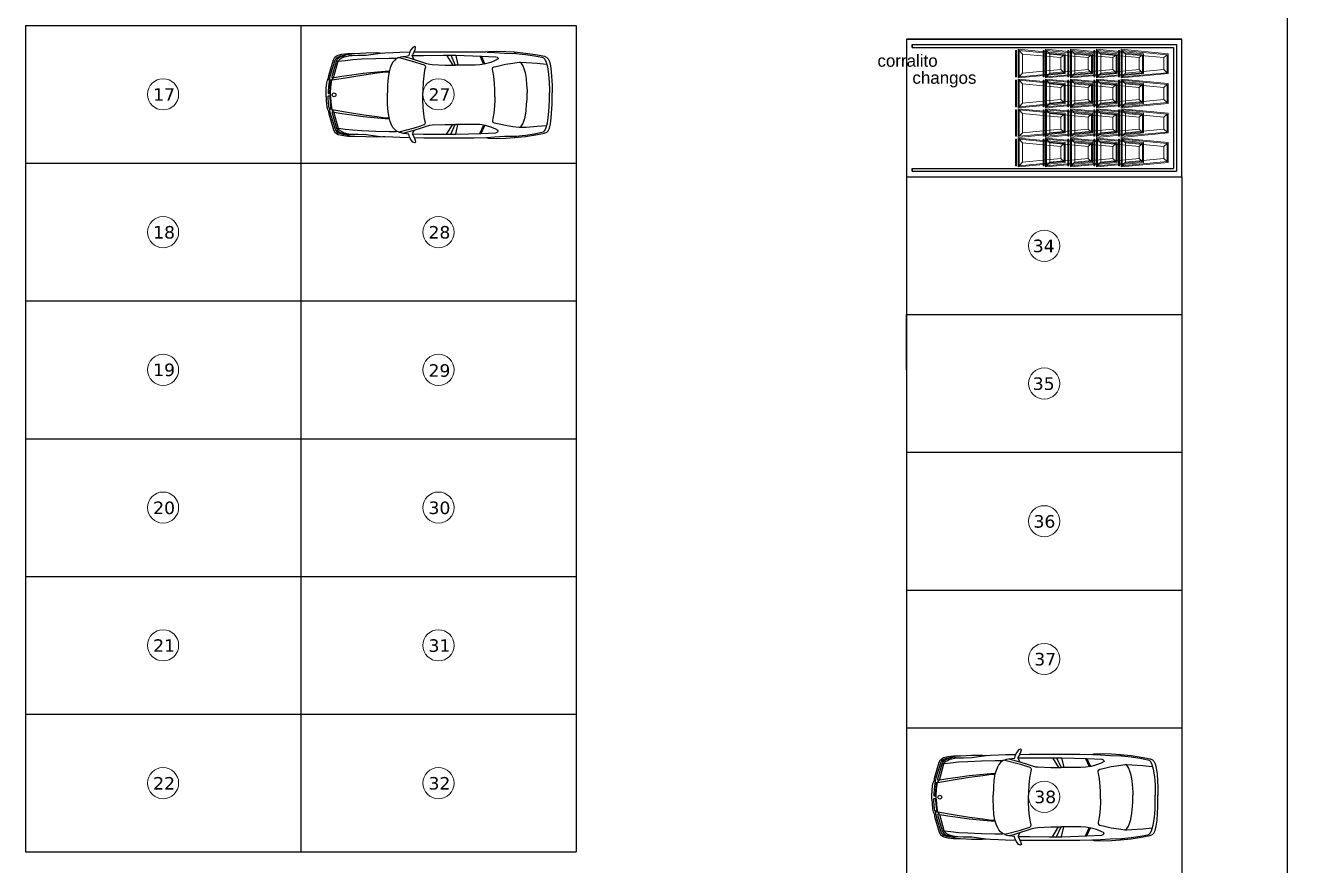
# Model space of a CAD drawing. Header units: inches. Extents: x -309 to 190, y -1585 to -1350.
# Drawn here: x -257.53 to -234.47, y -1572.96 to -1557.71 of the extents above; entities that cross this region are included whole.
import ezdxf
from ezdxf.lldxf.tags import DXFTag

# ---------------------------------------------------------------- set-up
doc = ezdxf.new("R2010")
doc.units = ezdxf.units.IN
doc.header["$MEASUREMENT"] = 0
doc.layers.get('0').update_dxf_attribs({"color": 9, "linetype": 'CONTINUOUS'})
doc.layers.add('008', color=9, linetype='CONTINUOUS')
doc.layers.add('01', color=9, linetype='CONTINUOUS')
doc.styles.add('Helvetica (bold)', font='arial.ttf')
doc.styles.get("Standard").update_dxf_attribs({"font": 'arial.ttf'})
tags = doc.linetypes.add('HIDDEN2', pattern=[0.1875, 0.125, -0.0625]).pattern_tags.tags
tags[6:7] = [DXFTag(74, 4), DXFTag(75, 0), DXFTag(340, '0'), DXFTag(46, 1.0), DXFTag(50, 0.0), DXFTag(44, 0.0), DXFTag(45, 0.0)]
tags[4:5] = [DXFTag(74, 4), DXFTag(75, 0), DXFTag(340, '0'), DXFTag(46, 1.0), DXFTag(50, 0.0), DXFTag(44, 0.0), DXFTag(45, 0.0)]

# ---------------------------------------------------------------- blocks, each defined once
blk = doc.blocks.new('Auto20_Pl')
at = {"color": 0, "linetype": 'ByBlock'}
for p, q in [((-4.259, 0.749), (-4.305, 0.729)), ((-4.125, 0.776), (-4.259, 0.749)), ((-4.066, 0.762), (-4.211, 0.731)), ((-3.89, 0.812), (-4.125, 0.776)), ((-3.888, 0.786), (-4.066, 0.762)), ((-3.677, 0.834), (-3.89, 0.812)), ((-3.701, 0.805), (-3.888, 0.786)), ((-3.677, 0.832), (-3.71, 0.807)), ((-3.482, 0.81), (-3.701, 0.805)), ((-3.504, 0.845), (-3.677, 0.834)), ((-3.334, 0.853), (-3.504, 0.845)), ((-3.288, 0.823), (-3.482, 0.81)), ((-3.315, 0.743), (-3.341, 0.73)), ((-3.167, 0.844), (-3.334, 0.853)), ((-3.023, 0.755), (-3.315, 0.743)), ((-3.14, 0.831), (-3.288, 0.823)), ((-3.121, 0.834), (-3.167, 0.844)), ((-2.888, 0.838), (-3.121, 0.834)), ((-3.026, 0.756), (-3.098, 0.599)), ((-2.997, 0.756), (-3.069, 0.599)), ((-2.535, 0.77), (-3.023, 0.755)), ((-2.535, 0.839), (-2.888, 0.838)), ((-2.531, 0.767), (-2.573, 0.579)), ((-2.198, 0.839), (-2.535, 0.839)), ((-2.292, 0.77), (-2.535, 0.77)), ((-2.435, 0.771), (-2.522, 0.579)), ((-2.352, 0.771), (-2.474, 0.581)), ((-1.904, 0.768), (-2.292, 0.77)), ((-1.906, 0.839), (-2.198, 0.839)), ((-1.724, 0.835), (-1.906, 0.839)), ((-1.69, 0.764), (-1.904, 0.768)), ((-1.748, 0.925), (-1.731, 0.938)), ((-1.739, 0.886), (-1.748, 0.925)), ((-1.699, 0.79), (-1.739, 0.886)), ((-1.731, 0.938), (-1.694, 0.923)), ((-1.721, 0.688), (-1.684, 0.762)), ((-1.686, 0.775), (-1.699, 0.79)), ((-1.694, 0.923), (-1.652, 0.867)), ((-1.684, 0.762), (-1.686, 0.775)), ((-1.652, 0.867), (-1.63, 0.82)), ((-1.439, 0.83), (-1.635, 0.835)), ((-1.63, 0.82), (-1.617, 0.766)), ((-1.508, 0.746), (-1.621, 0.718)), ((-1.563, 0.754), (-1.618, 0.763)), ((-1.498, 0.746), (-1.563, 0.754)), ((-1.462, 0.739), (-1.498, 0.746)), ((-1.305, 0.823), (-1.439, 0.83)), ((-1.147, 0.817), (-1.305, 0.823)), ((-1.104, 0.811), (-1.147, 0.817)), ((-0.991, 0.821), (-1.104, 0.811)), ((-1.01, 0.806), (-1.063, 0.813)), ((-0.876, 0.785), (-1.01, 0.806)), ((-0.776, 0.817), (-0.991, 0.821)), ((-0.784, 0.772), (-0.876, 0.785)), ((-0.619, 0.771), (-0.784, 0.772)), ((-0.563, 0.807), (-0.776, 0.817)), ((-0.509, 0.769), (-0.619, 0.771)), ((-0.427, 0.805), (-0.563, 0.807)), ((-0.448, 0.759), (-0.509, 0.769)), ((-0.474, 0.774), (-0.503, 0.769)), ((-0.444, 0.781), (-0.474, 0.774)), ((-0.358, 0.74), (-0.448, 0.759)), ((-0.447, 0.805), (-0.442, 0.79)), ((-0.442, 0.79), (-0.444, 0.781)), ((-0.442, 0.793), (-0.347, 0.772)), ((-0.442, 0.783), (-0.385, 0.77)), ((-0.313, 0.79), (-0.427, 0.805)), ((-0.416, 0.777), (-0.413, 0.786)), ((-0.278, 0.736), (-0.385, 0.77)), ((-0.383, 0.771), (-0.38, 0.779)), ((-0.357, 0.762), (-0.354, 0.77)), ((-0.289, 0.758), (-0.347, 0.772)), ((-0.342, 0.733), (-0.339, 0.754)), ((-0.238, 0.772), (-0.313, 0.79)), ((-0.238, 0.742), (-0.289, 0.758)), ((-0.209, 0.758), (-0.238, 0.772)), ((-0.172, 0.73), (-0.209, 0.758)), ((-4.377, 0.564), (-4.392, 0.447)), ((-4.359, 0.649), (-4.377, 0.564)), ((-4.331, 0.701), (-4.359, 0.649)), ((-4.316, 0.546), (-4.34, 0.399)), ((-4.305, 0.729), (-4.331, 0.701)), ((-4.29, 0.638), (-4.316, 0.546)), ((-4.118, 0.615), (-4.298, 0.597)), ((-4.264, 0.694), (-4.29, 0.638)), ((-4.238, 0.72), (-4.264, 0.694)), ((-4.211, 0.731), (-4.238, 0.72)), ((-3.901, 0.631), (-4.118, 0.615)), ((-3.801, 0.634), (-3.901, 0.631)), ((-3.858, 0.514), (-3.882, 0.434)), ((-3.838, 0.566), (-3.858, 0.514)), ((-3.811, 0.607), (-3.838, 0.566)), ((-3.79, 0.631), (-3.811, 0.607)), ((-3.764, 0.634), (-3.801, 0.634)), ((-3.645, 0.62), (-3.764, 0.634)), ((-3.501, 0.596), (-3.645, 0.62)), ((-3.342, 0.56), (-3.501, 0.596)), ((-3.358, 0.712), (-3.359, 0.698)), ((-3.359, 0.698), (-3.302, 0.666)), ((-3.341, 0.73), (-3.358, 0.712)), ((-3.277, 0.546), (-3.342, 0.56)), ((-3.302, 0.666), (-3.213, 0.632)), ((-3.256, 0.533), (-3.277, 0.546)), ((-3.245, 0.512), (-3.256, 0.533)), ((-3.245, 0.49), (-3.245, 0.512)), ((-3.213, 0.632), (-3.111, 0.601)), ((-3.111, 0.601), (-3.001, 0.583)), ((-3.001, 0.583), (-2.91, 0.577)), ((-2.91, 0.577), (-2.524, 0.577)), ((-2.324, 0.579), (-2.524, 0.577)), ((-2.069, 0.589), (-2.324, 0.579)), ((-2.025, 0.595), (-2.069, 0.589)), ((-1.959, 0.613), (-2.025, 0.595)), ((-1.861, 0.642), (-1.959, 0.613)), ((-1.934, 0.564), (-1.938, 0.539)), ((-1.938, 0.539), (-1.923, 0.478)), ((-1.915, 0.582), (-1.934, 0.564)), ((-1.85, 0.607), (-1.915, 0.582)), ((-1.721, 0.688), (-1.861, 0.642)), ((-1.729, 0.642), (-1.85, 0.607)), ((-1.426, 0.723), (-1.729, 0.642)), ((-1.621, 0.718), (-1.721, 0.688)), ((-1.429, 0.727), (-1.462, 0.739)), ((-1.418, 0.723), (-1.429, 0.727)), ((-1.418, 0.723), (-1.395, 0.717)), ((-1.395, 0.717), (-1.371, 0.704)), ((-1.233, 0.717), (-1.378, 0.715)), ((-1.371, 0.704), (-1.341, 0.676)), ((-1.341, 0.676), (-1.307, 0.636)), ((-1.307, 0.636), (-1.28, 0.587)), ((-1.28, 0.587), (-1.254, 0.523)), ((-1.254, 0.523), (-1.231, 0.446)), ((-0.972, 0.708), (-1.233, 0.717)), ((-0.702, 0.698), (-0.972, 0.708)), ((-0.524, 0.687), (-0.702, 0.698)), ((-0.375, 0.672), (-0.524, 0.687)), ((-0.248, 0.654), (-0.375, 0.672)), ((-0.312, 0.719), (-0.358, 0.74)), ((-0.271, 0.696), (-0.312, 0.719)), ((-0.241, 0.715), (-0.278, 0.736)), ((-0.247, 0.672), (-0.271, 0.696)), ((-0.206, 0.651), (-0.248, 0.654)), ((-0.239, 0.652), (-0.247, 0.672)), ((-0.22, 0.685), (-0.241, 0.715)), ((-0.157, 0.355), (-0.239, 0.652)), ((-0.214, 0.723), (-0.238, 0.742)), ((-0.206, 0.652), (-0.22, 0.685)), ((-0.192, 0.699), (-0.214, 0.723)), ((-0.153, 0.472), (-0.206, 0.651)), ((-0.179, 0.673), (-0.192, 0.699)), ((-0.094, 0.405), (-0.179, 0.673)), ((-0.146, 0.682), (-0.172, 0.73)), ((-0.058, 0.374), (-0.146, 0.682)), ((-4.392, 0.447), (-4.411, 0.186)), ((-4.34, 0.399), (-4.353, 0.238)), ((-3.901, 0.315), (-3.913, 0.185)), ((-3.882, 0.434), (-3.901, 0.315)), ((-3.286, 0.218), (-3.273, 0.36)), ((-3.273, 0.36), (-3.253, 0.464)), ((-3.253, 0.464), (-3.245, 0.49)), ((-1.923, 0.478), (-1.908, 0.369)), ((-1.908, 0.369), (-1.896, 0.249)), ((-1.896, 0.249), (-1.889, 0.084)), ((-1.156, 0.461), (-1.231, 0.465)), ((-1.164, 0.448), (-1.231, 0.451)), ((-1.231, 0.446), (-1.213, 0.336)), ((-1.213, 0.336), (-1.202, 0.193)), ((-0.999, 0.425), (-1.164, 0.448)), ((-1.01, 0.451), (-1.156, 0.461)), ((-0.729, 0.421), (-1.01, 0.451)), ((-0.737, 0.391), (-0.999, 0.425)), ((-0.381, 0.333), (-0.737, 0.391)), ((-0.507, 0.391), (-0.729, 0.421)), ((-0.313, 0.363), (-0.507, 0.391)), ((-0.123, 0.289), (-0.381, 0.333)), ((-0.159, 0.34), (-0.313, 0.363)), ((-0.146, 0.333), (-0.157, 0.355)), ((-0.123, 0.361), (-0.153, 0.472)), ((-0.123, 0.298), (-0.146, 0.333)), ((-0.145, 0.332), (-0.122, 0.333)), ((-0.122, 0.333), (-0.123, 0.361)), ((-0.115, 0.288), (-0.123, 0.298)), ((-0.109, 0.246), (-0.115, 0.288)), ((-0.111, 0.283), (-0.072, 0.283)), ((-0.073, 0.314), (-0.094, 0.405)), ((-0.092, 0.233), (-0.088, 0.261)), ((-0.088, 0.261), (-0.081, 0.27)), ((-0.081, 0.27), (-0.069, 0.269)), ((-0.07, 0.271), (-0.073, 0.314)), ((-0.069, 0.269), (-0.064, 0.262)), ((-0.064, 0.262), (-0.058, 0.218)), ((-0.052, 0.336), (-0.058, 0.374)), ((-0.042, 0.307), (-0.052, 0.336)), ((-0.029, 0.284), (-0.042, 0.307)), ((-0.019, 0.234), (-0.029, 0.284)), ((-4.411, 0.186), (-4.411, 0.039)), ((-4.411, 0.039), (-4.411, -0.037)), ((-4.353, 0.238), (-4.355, 0.099)), ((-4.355, 0.099), (-4.355, 0.039)), ((-4.355, 0.039), (-4.355, -0.037)), ((-3.92, 0.094), (-3.923, 0.039)), ((-3.923, 0.039), (-3.923, -0.037)), ((-3.913, 0.185), (-3.92, 0.094)), ((-3.29, 0.107), (-3.286, 0.218)), ((-3.29, 0.039), (-3.29, 0.107)), ((-3.29, 0.039), (-3.29, -0.037)), ((-1.889, 0.084), (-1.889, 0.039)), ((-1.889, 0.039), (-1.889, -0.037)), ((-1.202, 0.193), (-1.198, 0.039)), ((-1.198, 0.039), (-1.198, -0.037)), ((-0.095, 0.149), (-0.109, 0.246)), ((-0.089, 0.039), (-0.095, 0.149)), ((-0.08, 0.141), (-0.092, 0.233)), ((-0.089, 0.039), (-0.089, -0.037)), ((-0.074, 0.044), (-0.08, 0.141)), ((-0.068, 0.029), (-0.074, 0.044)), ((-0.064, 0.024), (-0.068, 0.029)), ((-0.048, 0.024), (-0.064, 0.024)), ((-0.058, 0.218), (-0.049, 0.151)), ((-0.049, 0.151), (-0.045, 0.07)), ((-0.045, 0.029), (-0.048, 0.024)), ((-0.045, 0.07), (-0.045, 0.029)), ((-0.008, 0.122), (-0.019, 0.234)), ((-0.002, 0.039), (-0.008, 0.122)), ((-0.002, 0.039), (-0.002, -0.037)), ((-4.411, -0.185), (-4.411, -0.037)), ((-4.392, -0.446), (-4.411, -0.185)), ((-4.355, -0.098), (-4.355, -0.037)), ((-4.353, -0.237), (-4.355, -0.098)), ((-4.34, -0.398), (-4.353, -0.237)), ((-3.92, -0.092), (-3.923, -0.037)), ((-3.913, -0.183), (-3.92, -0.092)), ((-3.901, -0.314), (-3.913, -0.183)), ((-3.29, -0.037), (-3.29, -0.105)), ((-3.29, -0.105), (-3.286, -0.216)), ((-3.286, -0.216), (-3.273, -0.359)), ((-1.896, -0.248), (-1.889, -0.083)), ((-1.889, -0.083), (-1.889, -0.037)), ((-1.213, -0.334), (-1.202, -0.191)), ((-1.202, -0.191), (-1.198, -0.037)), ((-0.109, -0.245), (-0.115, -0.287)), ((-0.095, -0.147), (-0.109, -0.245)), ((-0.089, -0.037), (-0.095, -0.147)), ((-0.08, -0.139), (-0.092, -0.231)), ((-0.092, -0.231), (-0.088, -0.26)), ((-0.074, -0.043), (-0.08, -0.139)), ((-0.068, -0.028), (-0.074, -0.043)), ((-0.064, -0.023), (-0.068, -0.028)), ((-0.048, -0.023), (-0.064, -0.023)), ((-0.064, -0.26), (-0.058, -0.217)), ((-0.058, -0.217), (-0.049, -0.15)), ((-0.049, -0.15), (-0.045, -0.068)), ((-0.045, -0.028), (-0.048, -0.023)), ((-0.045, -0.068), (-0.045, -0.028)), ((-0.019, -0.232), (-0.029, -0.282)), ((-0.008, -0.121), (-0.019, -0.232)), ((-0.002, -0.037), (-0.008, -0.121)), ((-4.377, -0.563), (-4.392, -0.446)), ((-4.316, -0.544), (-4.34, -0.398)), ((-3.882, -0.433), (-3.901, -0.314)), ((-3.858, -0.513), (-3.882, -0.433)), ((-3.273, -0.359), (-3.253, -0.463)), ((-3.253, -0.463), (-3.245, -0.489)), ((-3.245, -0.489), (-3.245, -0.511)), ((-1.938, -0.538), (-1.923, -0.476)), ((-1.923, -0.476), (-1.908, -0.368)), ((-1.908, -0.368), (-1.896, -0.248)), ((-1.254, -0.522), (-1.231, -0.445)), ((-1.231, -0.445), (-1.213, -0.334)), ((-1.164, -0.447), (-1.231, -0.449)), ((-1.156, -0.46), (-1.231, -0.464)), ((-0.999, -0.424), (-1.164, -0.447)), ((-1.01, -0.449), (-1.156, -0.46)), ((-0.729, -0.419), (-1.01, -0.449)), ((-0.737, -0.389), (-0.999, -0.424)), ((-0.381, -0.332), (-0.737, -0.389)), ((-0.507, -0.389), (-0.729, -0.419)), ((-0.313, -0.362), (-0.507, -0.389)), ((-0.123, -0.287), (-0.381, -0.332)), ((-0.159, -0.338), (-0.313, -0.362)), ((-0.157, -0.354), (-0.239, -0.651)), ((-0.153, -0.47), (-0.206, -0.65)), ((-0.094, -0.404), (-0.179, -0.671)), ((-0.146, -0.332), (-0.157, -0.354)), ((-0.123, -0.36), (-0.153, -0.47)), ((-0.123, -0.297), (-0.146, -0.332)), ((-0.058, -0.373), (-0.146, -0.681)), ((-0.145, -0.331), (-0.122, -0.332)), ((-0.115, -0.287), (-0.123, -0.297)), ((-0.122, -0.332), (-0.123, -0.36)), ((-0.111, -0.282), (-0.072, -0.282)), ((-0.073, -0.312), (-0.094, -0.404)), ((-0.088, -0.26), (-0.081, -0.268)), ((-0.081, -0.268), (-0.069, -0.267)), ((-0.07, -0.269), (-0.073, -0.312)), ((-0.069, -0.267), (-0.064, -0.26)), ((-0.052, -0.335), (-0.058, -0.373)), ((-0.042, -0.305), (-0.052, -0.335)), ((-0.029, -0.282), (-0.042, -0.305)), ((-4.359, -0.648), (-4.377, -0.563)), ((-4.331, -0.7), (-4.359, -0.648)), ((-4.305, -0.727), (-4.331, -0.7)), ((-4.29, -0.637), (-4.316, -0.544)), ((-4.259, -0.748), (-4.305, -0.727)), ((-4.118, -0.614), (-4.298, -0.596)), ((-4.264, -0.692), (-4.29, -0.637)), ((-4.238, -0.718), (-4.264, -0.692)), ((-4.211, -0.729), (-4.238, -0.718)), ((-4.066, -0.76), (-4.211, -0.729)), ((-3.901, -0.629), (-4.118, -0.614)), ((-3.801, -0.633), (-3.901, -0.629)), ((-3.838, -0.564), (-3.858, -0.513)), ((-3.811, -0.605), (-3.838, -0.564)), ((-3.79, -0.629), (-3.811, -0.605)), ((-3.764, -0.633), (-3.801, -0.633)), ((-3.645, -0.618), (-3.764, -0.633)), ((-3.501, -0.594), (-3.645, -0.618)), ((-3.342, -0.559), (-3.501, -0.594)), ((-3.359, -0.696), (-3.302, -0.665)), ((-3.358, -0.711), (-3.359, -0.696)), ((-3.341, -0.729), (-3.358, -0.711)), ((-3.277, -0.544), (-3.342, -0.559)), ((-3.315, -0.741), (-3.341, -0.729)), ((-3.023, -0.753), (-3.315, -0.741)), ((-3.302, -0.665), (-3.213, -0.631)), ((-3.256, -0.531), (-3.277, -0.544)), ((-3.245, -0.511), (-3.256, -0.531)), ((-3.213, -0.631), (-3.111, -0.6)), ((-3.111, -0.6), (-3.001, -0.581)), ((-3.026, -0.755), (-3.098, -0.597)), ((-2.997, -0.755), (-3.069, -0.597)), ((-3.001, -0.581), (-2.91, -0.576)), ((-2.91, -0.576), (-2.524, -0.575)), ((-2.531, -0.766), (-2.573, -0.578)), ((-2.324, -0.577), (-2.524, -0.575)), ((-2.435, -0.769), (-2.522, -0.578)), ((-2.352, -0.769), (-2.474, -0.579)), ((-2.069, -0.588), (-2.324, -0.577)), ((-2.025, -0.593), (-2.069, -0.588)), ((-1.959, -0.611), (-2.025, -0.593)), ((-1.861, -0.641), (-1.959, -0.611)), ((-1.934, -0.562), (-1.938, -0.538)), ((-1.915, -0.581), (-1.934, -0.562)), ((-1.85, -0.605), (-1.915, -0.581)), ((-1.721, -0.687), (-1.861, -0.641)), ((-1.729, -0.641), (-1.85, -0.605)), ((-1.426, -0.722), (-1.729, -0.641)), ((-1.621, -0.716), (-1.721, -0.687)), ((-1.721, -0.687), (-1.684, -0.76)), ((-1.508, -0.744), (-1.621, -0.716)), ((-1.462, -0.737), (-1.498, -0.745)), ((-1.429, -0.725), (-1.462, -0.737)), ((-1.418, -0.722), (-1.429, -0.725)), ((-1.418, -0.722), (-1.395, -0.715)), ((-1.395, -0.715), (-1.371, -0.703)), ((-1.233, -0.715), (-1.378, -0.713)), ((-1.371, -0.703), (-1.341, -0.675)), ((-1.341, -0.675), (-1.307, -0.635)), ((-1.307, -0.635), (-1.28, -0.586)), ((-1.28, -0.586), (-1.254, -0.522)), ((-0.972, -0.707), (-1.233, -0.715)), ((-0.702, -0.696), (-0.972, -0.707)), ((-0.524, -0.686), (-0.702, -0.696)), ((-0.375, -0.67), (-0.524, -0.686)), ((-0.358, -0.738), (-0.448, -0.758)), ((-0.278, -0.735), (-0.385, -0.768)), ((-0.248, -0.653), (-0.375, -0.67)), ((-0.312, -0.717), (-0.358, -0.738)), ((-0.342, -0.732), (-0.339, -0.753)), ((-0.271, -0.694), (-0.312, -0.717)), ((-0.238, -0.74), (-0.289, -0.757)), ((-0.241, -0.713), (-0.278, -0.735)), ((-0.247, -0.67), (-0.271, -0.694)), ((-0.206, -0.65), (-0.248, -0.653)), ((-0.239, -0.651), (-0.247, -0.67)), ((-0.22, -0.684), (-0.241, -0.713)), ((-0.214, -0.721), (-0.238, -0.74)), ((-0.206, -0.651), (-0.22, -0.684)), ((-0.192, -0.697), (-0.214, -0.721)), ((-0.172, -0.729), (-0.209, -0.757)), ((-0.179, -0.671), (-0.192, -0.697)), ((-0.146, -0.681), (-0.172, -0.729)), ((-4.125, -0.775), (-4.259, -0.748)), ((-3.89, -0.811), (-4.125, -0.775)), ((-3.888, -0.785), (-4.066, -0.76)), ((-3.677, -0.833), (-3.89, -0.811)), ((-3.701, -0.803), (-3.888, -0.785)), ((-3.677, -0.831), (-3.71, -0.805)), ((-3.482, -0.809), (-3.701, -0.803)), ((-3.504, -0.844), (-3.677, -0.833)), ((-3.334, -0.851), (-3.504, -0.844)), ((-3.288, -0.822), (-3.482, -0.809)), ((-3.167, -0.842), (-3.334, -0.851)), ((-3.14, -0.829), (-3.288, -0.822)), ((-3.121, -0.833), (-3.167, -0.842)), ((-2.888, -0.837), (-3.121, -0.833)), ((-2.535, -0.768), (-3.023, -0.753)), ((-2.535, -0.838), (-2.888, -0.837)), ((-2.292, -0.768), (-2.535, -0.768)), ((-2.198, -0.838), (-2.535, -0.838)), ((-1.904, -0.766), (-2.292, -0.768)), ((-1.906, -0.838), (-2.198, -0.838)), ((-1.724, -0.834), (-1.906, -0.838)), ((-1.69, -0.763), (-1.904, -0.766)), ((-1.739, -0.884), (-1.748, -0.924)), ((-1.748, -0.924), (-1.731, -0.937)), ((-1.699, -0.789), (-1.739, -0.884)), ((-1.731, -0.937), (-1.694, -0.922)), ((-1.686, -0.774), (-1.699, -0.789)), ((-1.694, -0.922), (-1.652, -0.866)), ((-1.684, -0.76), (-1.686, -0.774)), ((-1.652, -0.866), (-1.63, -0.819)), ((-1.439, -0.828), (-1.635, -0.833)), ((-1.63, -0.819), (-1.617, -0.765)), ((-1.563, -0.753), (-1.618, -0.762)), ((-1.498, -0.745), (-1.563, -0.753)), ((-1.305, -0.822), (-1.439, -0.828)), ((-1.147, -0.816), (-1.305, -0.822)), ((-1.104, -0.809), (-1.147, -0.816)), ((-0.991, -0.82), (-1.104, -0.809)), ((-1.01, -0.805), (-1.063, -0.811)), ((-0.876, -0.784), (-1.01, -0.805)), ((-0.776, -0.816), (-0.991, -0.82)), ((-0.784, -0.771), (-0.876, -0.784)), ((-0.619, -0.769), (-0.784, -0.771)), ((-0.563, -0.806), (-0.776, -0.816)), ((-0.509, -0.767), (-0.619, -0.769)), ((-0.427, -0.804), (-0.563, -0.806)), ((-0.448, -0.758), (-0.509, -0.767)), ((-0.474, -0.773), (-0.503, -0.768)), ((-0.444, -0.78), (-0.474, -0.773)), ((-0.447, -0.804), (-0.442, -0.788)), ((-0.442, -0.788), (-0.444, -0.78)), ((-0.442, -0.781), (-0.385, -0.768)), ((-0.442, -0.791), (-0.347, -0.77)), ((-0.313, -0.789), (-0.427, -0.804)), ((-0.416, -0.776), (-0.413, -0.784)), ((-0.383, -0.769), (-0.38, -0.778)), ((-0.357, -0.76), (-0.354, -0.769)), ((-0.289, -0.757), (-0.347, -0.77)), ((-0.238, -0.77), (-0.313, -0.789)), ((-0.209, -0.757), (-0.238, -0.77))]:
    blk.add_line(p, q, dxfattribs=at)
blk.add_circle((-0.159, 0.001), 0.0375, dxfattribs=at)

msp = doc.modelspace()

# ---------------------------------------------------------------- linework, layer by layer
at = {"layer": '008'}
for p, q in [((-257.532, -1557.714), (-257.532, -1560.214)), ((-257.532, -1557.714), (-252.532, -1557.714)), ((-257.532, -1557.714), (-257.532, -1560.214)), ((-257.532, -1557.714), (-252.532, -1557.714)), ((-252.532, -1557.714), (-252.532, -1560.214)), ((-252.532, -1557.714), (-247.532, -1557.714)), ((-252.532, -1557.714), (-252.532, -1560.214)), ((-252.532, -1557.714), (-247.532, -1557.714)), ((-247.532, -1557.714), (-247.532, -1560.214)), ((-247.532, -1557.714), (-247.532, -1560.214)), ((-241.532, -1557.962), (-236.532, -1557.962)), ((-241.532, -1557.962), (-236.532, -1557.962)), ((-241.532, -1557.962), (-236.532, -1557.962)), ((-241.532, -1557.962), (-236.532, -1557.962)), ((-241.432, -1558.112), (-241.432, -1558.062)), ((-241.432, -1558.062), (-236.632, -1558.062)), ((-241.432, -1558.062), (-241.432, -1558.112)), ((-241.432, -1558.112), (-241.432, -1558.062)), ((-241.432, -1558.062), (-236.632, -1558.062)), ((-241.432, -1558.062), (-241.432, -1558.112)), ((-241.432, -1558.112), (-236.682, -1558.112)), ((-241.432, -1558.112), (-236.682, -1558.112)), ((-236.682, -1558.112), (-236.682, -1560.312)), ((-236.682, -1558.112), (-236.682, -1560.312)), ((-236.632, -1558.062), (-236.632, -1560.362)), ((-236.632, -1558.062), (-236.632, -1560.362)), ((-257.532, -1560.214), (-257.532, -1572.714)), ((-257.532, -1560.214), (-252.532, -1560.214)), ((-257.532, -1560.214), (-257.532, -1572.714)), ((-257.532, -1560.214), (-252.532, -1560.214)), ((-252.532, -1560.214), (-252.532, -1572.714)), ((-252.532, -1560.214), (-247.532, -1560.214)), ((-252.532, -1560.214), (-252.532, -1572.714)), ((-252.532, -1560.214), (-247.532, -1560.214)), ((-247.532, -1560.214), (-247.532, -1572.714)), ((-247.532, -1560.214), (-247.532, -1572.714)), ((-241.432, -1560.362), (-241.432, -1560.312)), ((-241.432, -1560.312), (-241.432, -1560.362)), ((-241.432, -1560.312), (-236.682, -1560.312)), ((-241.432, -1560.362), (-241.432, -1560.312)), ((-241.432, -1560.312), (-241.432, -1560.362)), ((-241.432, -1560.312), (-236.682, -1560.312)), ((-241.532, -1560.462), (-241.532, -1572.962)), ((-241.532, -1560.462), (-241.532, -1572.962)), ((-241.432, -1560.362), (-236.632, -1560.362)), ((-241.432, -1560.362), (-236.632, -1560.362)), ((-241.432, -1560.362), (-236.632, -1560.362)), ((-241.432, -1560.362), (-236.632, -1560.362)), ((-236.532, -1560.462), (-236.532, -1577.962)), ((-236.532, -1560.462), (-236.532, -1577.962)), ((-257.532, -1562.714), (-252.532, -1562.714)), ((-257.532, -1562.714), (-252.532, -1562.714)), ((-252.532, -1562.714), (-247.532, -1562.714)), ((-252.532, -1562.714), (-247.532, -1562.714)), ((-241.532, -1562.962), (-236.532, -1562.962)), ((-241.532, -1562.962), (-241.532, -1577.962)), ((-241.532, -1563.962), (-241.532, -1562.962)), ((-241.532, -1562.962), (-236.532, -1562.962)), ((-241.532, -1562.962), (-241.532, -1577.962)), ((-257.532, -1565.214), (-252.532, -1565.214)), ((-257.532, -1565.214), (-252.532, -1565.214)), ((-252.532, -1565.214), (-247.532, -1565.214)), ((-252.532, -1565.214), (-247.532, -1565.214)), ((-241.532, -1565.462), (-236.532, -1565.462)), ((-241.532, -1565.462), (-236.532, -1565.462)), ((-257.532, -1567.714), (-252.532, -1567.714)), ((-257.532, -1567.714), (-252.532, -1567.714)), ((-252.532, -1567.714), (-247.532, -1567.714)), ((-252.532, -1567.714), (-247.532, -1567.714)), ((-241.532, -1567.962), (-236.532, -1567.962)), ((-241.532, -1567.962), (-236.532, -1567.962)), ((-257.532, -1570.214), (-252.532, -1570.214)), ((-257.532, -1570.214), (-252.532, -1570.214)), ((-252.532, -1570.214), (-247.532, -1570.214)), ((-252.532, -1570.214), (-247.532, -1570.214)), ((-241.532, -1570.462), (-236.532, -1570.462)), ((-241.532, -1570.462), (-236.532, -1570.462)), ((-257.532, -1572.714), (-252.532, -1572.714)), ((-257.532, -1572.714), (-252.532, -1572.714)), ((-252.532, -1572.714), (-247.532, -1572.714)), ((-252.532, -1572.714), (-247.532, -1572.714))]:
    msp.add_line(p, q, dxfattribs=at)
at = {"layer": '008', "linetype": 'HIDDEN2', "lineweight": 0, "ltscale": 8}
for p, q in [((-239.424, -1558.234), (-239.484, -1558.168)), ((-239.424, -1558.234), (-239.484, -1558.168)), ((-238.928, -1558.234), (-238.988, -1558.168)), ((-238.928, -1558.234), (-238.988, -1558.168)), ((-238.67, -1558.245), (-238.73, -1558.299)), ((-238.67, -1558.245), (-238.73, -1558.299)), ((-238.477, -1558.234), (-238.537, -1558.168)), ((-238.477, -1558.234), (-238.537, -1558.168)), ((-238.174, -1558.245), (-238.234, -1558.299)), ((-238.174, -1558.245), (-238.234, -1558.299)), ((-238.002, -1558.234), (-238.062, -1558.168)), ((-238.002, -1558.234), (-238.062, -1558.168)), ((-237.248, -1558.245), (-237.308, -1558.299)), ((-237.248, -1558.245), (-237.308, -1558.299)), ((-239.424, -1558.583), (-239.484, -1558.649)), ((-239.424, -1558.583), (-239.484, -1558.649)), ((-239.424, -1558.775), (-239.484, -1558.709)), ((-239.424, -1558.775), (-239.484, -1558.709)), ((-238.928, -1558.583), (-238.988, -1558.649)), ((-238.928, -1558.583), (-238.988, -1558.649)), ((-238.928, -1558.775), (-238.988, -1558.709)), ((-238.928, -1558.775), (-238.988, -1558.709)), ((-238.67, -1558.572), (-238.73, -1558.517)), ((-238.67, -1558.572), (-238.73, -1558.517)), ((-238.477, -1558.583), (-238.537, -1558.649)), ((-238.477, -1558.583), (-238.537, -1558.649)), ((-238.477, -1558.775), (-238.537, -1558.709)), ((-238.477, -1558.775), (-238.537, -1558.709)), ((-238.174, -1558.572), (-238.234, -1558.517)), ((-238.174, -1558.572), (-238.234, -1558.517)), ((-238.002, -1558.583), (-238.062, -1558.649)), ((-238.002, -1558.583), (-238.062, -1558.649)), ((-238.002, -1558.775), (-238.062, -1558.709)), ((-238.002, -1558.775), (-238.062, -1558.709)), ((-237.248, -1558.572), (-237.308, -1558.517)), ((-237.248, -1558.572), (-237.308, -1558.517)), ((-238.67, -1558.786), (-238.73, -1558.84)), ((-238.67, -1558.786), (-238.73, -1558.84)), ((-238.174, -1558.786), (-238.234, -1558.84)), ((-238.174, -1558.786), (-238.234, -1558.84)), ((-237.248, -1558.786), (-237.308, -1558.84)), ((-237.248, -1558.786), (-237.308, -1558.84)), ((-239.424, -1559.124), (-239.484, -1559.189)), ((-239.424, -1559.124), (-239.484, -1559.189)), ((-238.928, -1559.124), (-238.988, -1559.189)), ((-238.928, -1559.124), (-238.988, -1559.189)), ((-238.67, -1559.113), (-238.73, -1559.058)), ((-238.67, -1559.113), (-238.73, -1559.058)), ((-238.477, -1559.124), (-238.537, -1559.189)), ((-238.477, -1559.124), (-238.537, -1559.189)), ((-238.174, -1559.113), (-238.234, -1559.058)), ((-238.174, -1559.113), (-238.234, -1559.058)), ((-238.002, -1559.124), (-238.062, -1559.189)), ((-238.002, -1559.124), (-238.062, -1559.189)), ((-237.248, -1559.113), (-237.308, -1559.058)), ((-237.248, -1559.113), (-237.308, -1559.058)), ((-239.424, -1559.312), (-239.484, -1559.246)), ((-239.424, -1559.312), (-239.484, -1559.246)), ((-238.928, -1559.312), (-238.988, -1559.246)), ((-238.928, -1559.312), (-238.988, -1559.246)), ((-238.67, -1559.323), (-238.73, -1559.377)), ((-238.67, -1559.323), (-238.73, -1559.377)), ((-238.477, -1559.312), (-238.537, -1559.246)), ((-238.477, -1559.312), (-238.537, -1559.246)), ((-238.174, -1559.323), (-238.234, -1559.377)), ((-238.174, -1559.323), (-238.234, -1559.377)), ((-238.002, -1559.312), (-238.062, -1559.246)), ((-238.002, -1559.312), (-238.062, -1559.246)), ((-237.248, -1559.323), (-237.308, -1559.377)), ((-237.248, -1559.323), (-237.308, -1559.377)), ((-238.67, -1559.65), (-238.73, -1559.595)), ((-238.67, -1559.65), (-238.73, -1559.595)), ((-238.174, -1559.65), (-238.234, -1559.595)), ((-238.174, -1559.65), (-238.234, -1559.595)), ((-237.248, -1559.65), (-237.308, -1559.595)), ((-237.248, -1559.65), (-237.308, -1559.595)), ((-239.424, -1559.661), (-239.484, -1559.727)), ((-239.424, -1559.661), (-239.484, -1559.727)), ((-239.424, -1559.847), (-239.484, -1559.781)), ((-239.424, -1559.847), (-239.484, -1559.781)), ((-238.928, -1559.661), (-238.988, -1559.727)), ((-238.928, -1559.661), (-238.988, -1559.727)), ((-238.928, -1559.847), (-238.988, -1559.781)), ((-238.928, -1559.847), (-238.988, -1559.781)), ((-238.67, -1559.858), (-238.73, -1559.913)), ((-238.67, -1559.858), (-238.73, -1559.913)), ((-238.477, -1559.661), (-238.537, -1559.727)), ((-238.477, -1559.661), (-238.537, -1559.727)), ((-238.477, -1559.847), (-238.537, -1559.781)), ((-238.477, -1559.847), (-238.537, -1559.781)), ((-238.174, -1559.858), (-238.234, -1559.913)), ((-238.174, -1559.858), (-238.234, -1559.913)), ((-238.002, -1559.661), (-238.062, -1559.727)), ((-238.002, -1559.661), (-238.062, -1559.727)), ((-238.002, -1559.847), (-238.062, -1559.781)), ((-238.002, -1559.847), (-238.062, -1559.781)), ((-237.248, -1559.858), (-237.308, -1559.913)), ((-237.248, -1559.858), (-237.308, -1559.913)), ((-239.424, -1560.196), (-239.484, -1560.262)), ((-239.424, -1560.196), (-239.484, -1560.262)), ((-238.928, -1560.196), (-238.988, -1560.262)), ((-238.928, -1560.196), (-238.988, -1560.262)), ((-238.67, -1560.185), (-238.73, -1560.131)), ((-238.67, -1560.185), (-238.73, -1560.131)), ((-238.477, -1560.196), (-238.537, -1560.262)), ((-238.477, -1560.196), (-238.537, -1560.262)), ((-238.174, -1560.185), (-238.234, -1560.131)), ((-238.174, -1560.185), (-238.234, -1560.131)), ((-238.002, -1560.196), (-238.062, -1560.262)), ((-238.002, -1560.196), (-238.062, -1560.262)), ((-237.248, -1560.185), (-237.308, -1560.131)), ((-237.248, -1560.185), (-237.308, -1560.131))]:
    msp.add_line(p, q, dxfattribs=at)
at = {"layer": '008', "linetype": 'HIDDEN2', "lineweight": 0, "ltscale": 0.5}
for p, q in [((-237.723, -1558.245), (-237.783, -1558.299)), ((-237.723, -1558.245), (-237.783, -1558.299)), ((-237.723, -1558.572), (-237.783, -1558.517)), ((-237.723, -1558.572), (-237.783, -1558.517)), ((-237.723, -1558.786), (-237.783, -1558.84)), ((-237.723, -1558.786), (-237.783, -1558.84)), ((-237.723, -1559.113), (-237.783, -1559.058)), ((-237.723, -1559.113), (-237.783, -1559.058)), ((-237.723, -1559.323), (-237.783, -1559.377)), ((-237.723, -1559.323), (-237.783, -1559.377)), ((-237.723, -1559.65), (-237.783, -1559.595)), ((-237.723, -1559.65), (-237.783, -1559.595)), ((-237.723, -1559.858), (-237.783, -1559.913)), ((-237.723, -1559.858), (-237.783, -1559.913)), ((-237.723, -1560.185), (-237.783, -1560.131)), ((-237.723, -1560.185), (-237.783, -1560.131))]:
    msp.add_line(p, q, dxfattribs=at)
at = {"layer": '008', "linetype": 'Continuous', "lineweight": 0}
for p, q in [((-237.554, -1558.234), (-237.614, -1558.168)), ((-237.554, -1558.234), (-237.614, -1558.168)), ((-236.8, -1558.245), (-236.86, -1558.299)), ((-236.8, -1558.245), (-236.86, -1558.299)), ((-237.554, -1558.583), (-237.614, -1558.649)), ((-237.554, -1558.583), (-237.614, -1558.649)), ((-237.554, -1558.775), (-237.614, -1558.709)), ((-237.554, -1558.775), (-237.614, -1558.709)), ((-236.8, -1558.572), (-236.86, -1558.517)), ((-236.8, -1558.572), (-236.86, -1558.517)), ((-236.8, -1558.786), (-236.86, -1558.84)), ((-236.8, -1558.786), (-236.86, -1558.84)), ((-237.554, -1559.124), (-237.614, -1559.189)), ((-237.554, -1559.124), (-237.614, -1559.189)), ((-236.8, -1559.113), (-236.86, -1559.058)), ((-236.8, -1559.113), (-236.86, -1559.058)), ((-237.554, -1559.312), (-237.614, -1559.246)), ((-237.554, -1559.312), (-237.614, -1559.246)), ((-236.8, -1559.323), (-236.86, -1559.377)), ((-236.8, -1559.323), (-236.86, -1559.377)), ((-236.8, -1559.65), (-236.86, -1559.595)), ((-236.8, -1559.65), (-236.86, -1559.595)), ((-237.554, -1559.661), (-237.614, -1559.727)), ((-237.554, -1559.661), (-237.614, -1559.727)), ((-237.554, -1559.847), (-237.614, -1559.781)), ((-237.554, -1559.847), (-237.614, -1559.781)), ((-236.8, -1559.858), (-236.86, -1559.913)), ((-236.8, -1559.858), (-236.86, -1559.913)), ((-237.554, -1560.196), (-237.614, -1560.262)), ((-237.554, -1560.196), (-237.614, -1560.262)), ((-236.8, -1560.185), (-236.86, -1560.131)), ((-236.8, -1560.185), (-236.86, -1560.131))]:
    msp.add_line(p, q, dxfattribs=at)
at = {"layer": '008'}
msp.add_lwpolyline([(-241.532, -1560.462), (-236.532, -1560.462), (-236.532, -1557.962), (-241.532, -1557.962)], close=True, dxfattribs=at)
msp.add_lwpolyline([(-241.532, -1560.462), (-236.532, -1560.462), (-236.532, -1557.962), (-241.532, -1557.962)], close=True, dxfattribs=at)
at = {"layer": '008', "linetype": 'HIDDEN2', "lineweight": 0, "ltscale": 8}
for points in [[(-239.532, -1558.649), (-239.55, -1558.649), (-239.55, -1558.168), (-239.532, -1558.168)], [(-239.532, -1558.649), (-239.55, -1558.649), (-239.55, -1558.168), (-239.532, -1558.168)], [(-238.67, -1558.245), (-238.67, -1558.572), (-239.484, -1558.649), (-239.484, -1558.168)], [(-238.67, -1558.245), (-238.67, -1558.572), (-239.484, -1558.649), (-239.484, -1558.168)], [(-238.73, -1558.299), (-238.73, -1558.517), (-239.424, -1558.583), (-239.424, -1558.234)], [(-238.73, -1558.299), (-238.73, -1558.517), (-239.424, -1558.583), (-239.424, -1558.234)], [(-239.035, -1558.649), (-239.053, -1558.649), (-239.053, -1558.168), (-239.035, -1558.168)], [(-239.035, -1558.649), (-239.053, -1558.649), (-239.053, -1558.168), (-239.035, -1558.168)], [(-238.174, -1558.245), (-238.174, -1558.572), (-238.988, -1558.649), (-238.988, -1558.168)], [(-238.174, -1558.245), (-238.174, -1558.572), (-238.988, -1558.649), (-238.988, -1558.168)], [(-238.234, -1558.299), (-238.234, -1558.517), (-238.928, -1558.583), (-238.928, -1558.234)], [(-238.234, -1558.299), (-238.234, -1558.517), (-238.928, -1558.583), (-238.928, -1558.234)], [(-238.585, -1558.649), (-238.603, -1558.649), (-238.603, -1558.168), (-238.585, -1558.168)], [(-238.585, -1558.649), (-238.603, -1558.649), (-238.603, -1558.168), (-238.585, -1558.168)], [(-237.723, -1558.245), (-237.723, -1558.572), (-238.537, -1558.649), (-238.537, -1558.168)], [(-237.723, -1558.245), (-237.723, -1558.572), (-238.537, -1558.649), (-238.537, -1558.168)], [(-237.783, -1558.299), (-237.783, -1558.517), (-238.477, -1558.583), (-238.477, -1558.234)], [(-237.783, -1558.299), (-237.783, -1558.517), (-238.477, -1558.583), (-238.477, -1558.234)], [(-238.11, -1558.649), (-238.128, -1558.649), (-238.128, -1558.168), (-238.11, -1558.168)], [(-238.11, -1558.649), (-238.128, -1558.649), (-238.128, -1558.168), (-238.11, -1558.168)], [(-237.248, -1558.245), (-237.248, -1558.572), (-238.062, -1558.649), (-238.062, -1558.168)], [(-237.248, -1558.245), (-237.248, -1558.572), (-238.062, -1558.649), (-238.062, -1558.168)], [(-237.308, -1558.299), (-237.308, -1558.517), (-238.002, -1558.583), (-238.002, -1558.234)], [(-237.308, -1558.299), (-237.308, -1558.517), (-238.002, -1558.583), (-238.002, -1558.234)], [(-239.532, -1559.189), (-239.55, -1559.189), (-239.55, -1558.709), (-239.532, -1558.709)], [(-239.532, -1559.189), (-239.55, -1559.189), (-239.55, -1558.709), (-239.532, -1558.709)], [(-238.67, -1558.786), (-238.67, -1559.113), (-239.484, -1559.189), (-239.484, -1558.709)], [(-238.67, -1558.786), (-238.67, -1559.113), (-239.484, -1559.189), (-239.484, -1558.709)], [(-239.035, -1559.189), (-239.053, -1559.189), (-239.053, -1558.709), (-239.035, -1558.709)], [(-239.035, -1559.189), (-239.053, -1559.189), (-239.053, -1558.709), (-239.035, -1558.709)], [(-238.174, -1558.786), (-238.174, -1559.113), (-238.988, -1559.189), (-238.988, -1558.709)], [(-238.174, -1558.786), (-238.174, -1559.113), (-238.988, -1559.189), (-238.988, -1558.709)], [(-238.585, -1559.189), (-238.603, -1559.189), (-238.603, -1558.709), (-238.585, -1558.709)], [(-238.585, -1559.189), (-238.603, -1559.189), (-238.603, -1558.709), (-238.585, -1558.709)], [(-237.723, -1558.786), (-237.723, -1559.113), (-238.537, -1559.189), (-238.537, -1558.709)], [(-237.723, -1558.786), (-237.723, -1559.113), (-238.537, -1559.189), (-238.537, -1558.709)], [(-238.11, -1559.189), (-238.128, -1559.189), (-238.128, -1558.709), (-238.11, -1558.709)], [(-238.11, -1559.189), (-238.128, -1559.189), (-238.128, -1558.709), (-238.11, -1558.709)], [(-237.248, -1558.786), (-237.248, -1559.113), (-238.062, -1559.189), (-238.062, -1558.709)], [(-237.248, -1558.786), (-237.248, -1559.113), (-238.062, -1559.189), (-238.062, -1558.709)], [(-238.73, -1558.84), (-238.73, -1559.058), (-239.424, -1559.124), (-239.424, -1558.775)], [(-238.73, -1558.84), (-238.73, -1559.058), (-239.424, -1559.124), (-239.424, -1558.775)], [(-238.234, -1558.84), (-238.234, -1559.058), (-238.928, -1559.124), (-238.928, -1558.775)], [(-238.234, -1558.84), (-238.234, -1559.058), (-238.928, -1559.124), (-238.928, -1558.775)], [(-237.783, -1558.84), (-237.783, -1559.058), (-238.477, -1559.124), (-238.477, -1558.775)], [(-237.783, -1558.84), (-237.783, -1559.058), (-238.477, -1559.124), (-238.477, -1558.775)], [(-237.308, -1558.84), (-237.308, -1559.058), (-238.002, -1559.124), (-238.002, -1558.775)], [(-237.308, -1558.84), (-237.308, -1559.058), (-238.002, -1559.124), (-238.002, -1558.775)], [(-239.532, -1559.727), (-239.55, -1559.727), (-239.55, -1559.246), (-239.532, -1559.246)], [(-239.532, -1559.727), (-239.55, -1559.727), (-239.55, -1559.246), (-239.532, -1559.246)], [(-238.67, -1559.323), (-238.67, -1559.65), (-239.484, -1559.727), (-239.484, -1559.246)], [(-238.67, -1559.323), (-238.67, -1559.65), (-239.484, -1559.727), (-239.484, -1559.246)], [(-238.73, -1559.377), (-238.73, -1559.595), (-239.424, -1559.661), (-239.424, -1559.312)], [(-238.73, -1559.377), (-238.73, -1559.595), (-239.424, -1559.661), (-239.424, -1559.312)], [(-239.035, -1559.727), (-239.053, -1559.727), (-239.053, -1559.246), (-239.035, -1559.246)], [(-239.035, -1559.727), (-239.053, -1559.727), (-239.053, -1559.246), (-239.035, -1559.246)], [(-238.174, -1559.323), (-238.174, -1559.65), (-238.988, -1559.727), (-238.988, -1559.246)], [(-238.174, -1559.323), (-238.174, -1559.65), (-238.988, -1559.727), (-238.988, -1559.246)], [(-238.234, -1559.377), (-238.234, -1559.595), (-238.928, -1559.661), (-238.928, -1559.312)], [(-238.234, -1559.377), (-238.234, -1559.595), (-238.928, -1559.661), (-238.928, -1559.312)], [(-238.585, -1559.727), (-238.603, -1559.727), (-238.603, -1559.246), (-238.585, -1559.246)], [(-238.585, -1559.727), (-238.603, -1559.727), (-238.603, -1559.246), (-238.585, -1559.246)], [(-237.723, -1559.323), (-237.723, -1559.65), (-238.537, -1559.727), (-238.537, -1559.246)], [(-237.723, -1559.323), (-237.723, -1559.65), (-238.537, -1559.727), (-238.537, -1559.246)], [(-237.783, -1559.377), (-237.783, -1559.595), (-238.477, -1559.661), (-238.477, -1559.312)], [(-237.783, -1559.377), (-237.783, -1559.595), (-238.477, -1559.661), (-238.477, -1559.312)], [(-238.11, -1559.727), (-238.128, -1559.727), (-238.128, -1559.246), (-238.11, -1559.246)], [(-238.11, -1559.727), (-238.128, -1559.727), (-238.128, -1559.246), (-238.11, -1559.246)], [(-237.248, -1559.323), (-237.248, -1559.65), (-238.062, -1559.727), (-238.062, -1559.246)], [(-237.248, -1559.323), (-237.248, -1559.65), (-238.062, -1559.727), (-238.062, -1559.246)], [(-237.308, -1559.377), (-237.308, -1559.595), (-238.002, -1559.661), (-238.002, -1559.312)], [(-237.308, -1559.377), (-237.308, -1559.595), (-238.002, -1559.661), (-238.002, -1559.312)], [(-239.532, -1560.262), (-239.55, -1560.262), (-239.55, -1559.781), (-239.532, -1559.781)], [(-239.532, -1560.262), (-239.55, -1560.262), (-239.55, -1559.781), (-239.532, -1559.781)], [(-238.67, -1559.858), (-238.67, -1560.185), (-239.484, -1560.262), (-239.484, -1559.781)], [(-238.67, -1559.858), (-238.67, -1560.185), (-239.484, -1560.262), (-239.484, -1559.781)], [(-238.73, -1559.913), (-238.73, -1560.131), (-239.424, -1560.196), (-239.424, -1559.847)], [(-238.73, -1559.913), (-238.73, -1560.131), (-239.424, -1560.196), (-239.424, -1559.847)], [(-239.035, -1560.262), (-239.053, -1560.262), (-239.053, -1559.781), (-239.035, -1559.781)], [(-239.035, -1560.262), (-239.053, -1560.262), (-239.053, -1559.781), (-239.035, -1559.781)], [(-238.174, -1559.858), (-238.174, -1560.185), (-238.988, -1560.262), (-238.988, -1559.781)], [(-238.174, -1559.858), (-238.174, -1560.185), (-238.988, -1560.262), (-238.988, -1559.781)], [(-238.234, -1559.913), (-238.234, -1560.131), (-238.928, -1560.196), (-238.928, -1559.847)], [(-238.234, -1559.913), (-238.234, -1560.131), (-238.928, -1560.196), (-238.928, -1559.847)], [(-238.585, -1560.262), (-238.603, -1560.262), (-238.603, -1559.781), (-238.585, -1559.781)], [(-238.585, -1560.262), (-238.603, -1560.262), (-238.603, -1559.781), (-238.585, -1559.781)], [(-237.723, -1559.858), (-237.723, -1560.185), (-238.537, -1560.262), (-238.537, -1559.781)], [(-237.723, -1559.858), (-237.723, -1560.185), (-238.537, -1560.262), (-238.537, -1559.781)], [(-237.783, -1559.913), (-237.783, -1560.131), (-238.477, -1560.196), (-238.477, -1559.847)], [(-237.783, -1559.913), (-237.783, -1560.131), (-238.477, -1560.196), (-238.477, -1559.847)], [(-238.11, -1560.262), (-238.128, -1560.262), (-238.128, -1559.781), (-238.11, -1559.781)], [(-238.11, -1560.262), (-238.128, -1560.262), (-238.128, -1559.781), (-238.11, -1559.781)], [(-237.248, -1559.858), (-237.248, -1560.185), (-238.062, -1560.262), (-238.062, -1559.781)], [(-237.248, -1559.858), (-237.248, -1560.185), (-238.062, -1560.262), (-238.062, -1559.781)], [(-237.308, -1559.913), (-237.308, -1560.131), (-238.002, -1560.196), (-238.002, -1559.847)], [(-237.308, -1559.913), (-237.308, -1560.131), (-238.002, -1560.196), (-238.002, -1559.847)]]:
    msp.add_lwpolyline(points, close=True, dxfattribs=at)
for points in [[(-238.652, -1558.228), (-238.652, -1558.588), (-239.502, -1558.668), (-239.502, -1558.148), (-238.652, -1558.228)], [(-238.652, -1558.228), (-238.652, -1558.588), (-239.502, -1558.668), (-239.502, -1558.148), (-238.652, -1558.228)], [(-238.156, -1558.228), (-238.156, -1558.588), (-239.006, -1558.668), (-239.006, -1558.148), (-238.156, -1558.228)], [(-238.156, -1558.228), (-238.156, -1558.588), (-239.006, -1558.668), (-239.006, -1558.148), (-238.156, -1558.228)], [(-237.705, -1558.228), (-237.705, -1558.588), (-238.555, -1558.668), (-238.555, -1558.148), (-237.705, -1558.228)], [(-237.705, -1558.228), (-237.705, -1558.588), (-238.555, -1558.668), (-238.555, -1558.148), (-237.705, -1558.228)], [(-237.23, -1558.228), (-237.23, -1558.588), (-238.08, -1558.668), (-238.08, -1558.148), (-237.23, -1558.228)], [(-237.23, -1558.228), (-237.23, -1558.588), (-238.08, -1558.668), (-238.08, -1558.148), (-237.23, -1558.228)], [(-238.652, -1558.769), (-238.652, -1559.129), (-239.502, -1559.209), (-239.502, -1558.689), (-238.652, -1558.769)], [(-238.652, -1558.769), (-238.652, -1559.129), (-239.502, -1559.209), (-239.502, -1558.689), (-238.652, -1558.769)], [(-238.156, -1558.769), (-238.156, -1559.129), (-239.006, -1559.209), (-239.006, -1558.689), (-238.156, -1558.769)], [(-238.156, -1558.769), (-238.156, -1559.129), (-239.006, -1559.209), (-239.006, -1558.689), (-238.156, -1558.769)], [(-237.705, -1558.769), (-237.705, -1559.129), (-238.555, -1559.209), (-238.555, -1558.689), (-237.705, -1558.769)], [(-237.705, -1558.769), (-237.705, -1559.129), (-238.555, -1559.209), (-238.555, -1558.689), (-237.705, -1558.769)], [(-237.23, -1558.769), (-237.23, -1559.129), (-238.08, -1559.209), (-238.08, -1558.689), (-237.23, -1558.769)], [(-237.23, -1558.769), (-237.23, -1559.129), (-238.08, -1559.209), (-238.08, -1558.689), (-237.23, -1558.769)], [(-238.652, -1559.306), (-238.652, -1559.666), (-239.502, -1559.746), (-239.502, -1559.226), (-238.652, -1559.306)], [(-238.652, -1559.306), (-238.652, -1559.666), (-239.502, -1559.746), (-239.502, -1559.226), (-238.652, -1559.306)], [(-238.156, -1559.306), (-238.156, -1559.666), (-239.006, -1559.746), (-239.006, -1559.226), (-238.156, -1559.306)], [(-238.156, -1559.306), (-238.156, -1559.666), (-239.006, -1559.746), (-239.006, -1559.226), (-238.156, -1559.306)], [(-237.705, -1559.306), (-237.705, -1559.666), (-238.555, -1559.746), (-238.555, -1559.226), (-237.705, -1559.306)], [(-237.705, -1559.306), (-237.705, -1559.666), (-238.555, -1559.746), (-238.555, -1559.226), (-237.705, -1559.306)], [(-237.23, -1559.306), (-237.23, -1559.666), (-238.08, -1559.746), (-238.08, -1559.226), (-237.23, -1559.306)], [(-237.23, -1559.306), (-237.23, -1559.666), (-238.08, -1559.746), (-238.08, -1559.226), (-237.23, -1559.306)], [(-238.652, -1559.842), (-238.652, -1560.202), (-239.502, -1560.282), (-239.502, -1559.762), (-238.652, -1559.842)], [(-238.652, -1559.842), (-238.652, -1560.202), (-239.502, -1560.282), (-239.502, -1559.762), (-238.652, -1559.842)], [(-238.156, -1559.842), (-238.156, -1560.202), (-239.006, -1560.282), (-239.006, -1559.762), (-238.156, -1559.842)], [(-238.156, -1559.842), (-238.156, -1560.202), (-239.006, -1560.282), (-239.006, -1559.762), (-238.156, -1559.842)], [(-237.705, -1559.842), (-237.705, -1560.202), (-238.555, -1560.282), (-238.555, -1559.762), (-237.705, -1559.842)], [(-237.705, -1559.842), (-237.705, -1560.202), (-238.555, -1560.282), (-238.555, -1559.762), (-237.705, -1559.842)], [(-237.23, -1559.842), (-237.23, -1560.202), (-238.08, -1560.282), (-238.08, -1559.762), (-237.23, -1559.842)], [(-237.23, -1559.842), (-237.23, -1560.202), (-238.08, -1560.282), (-238.08, -1559.762), (-237.23, -1559.842)]]:
    msp.add_lwpolyline(points, dxfattribs=at)
at = {"layer": '008', "linetype": 'Continuous', "lineweight": 0}
for points in [[(-237.662, -1558.649), (-237.68, -1558.649), (-237.68, -1558.168), (-237.662, -1558.168)], [(-237.662, -1558.649), (-237.68, -1558.649), (-237.68, -1558.168), (-237.662, -1558.168)], [(-236.8, -1558.245), (-236.8, -1558.572), (-237.614, -1558.649), (-237.614, -1558.168)], [(-236.8, -1558.245), (-236.8, -1558.572), (-237.614, -1558.649), (-237.614, -1558.168)], [(-236.86, -1558.299), (-236.86, -1558.517), (-237.554, -1558.583), (-237.554, -1558.234)], [(-236.86, -1558.299), (-236.86, -1558.517), (-237.554, -1558.583), (-237.554, -1558.234)], [(-237.662, -1559.189), (-237.68, -1559.189), (-237.68, -1558.709), (-237.662, -1558.709)], [(-237.662, -1559.189), (-237.68, -1559.189), (-237.68, -1558.709), (-237.662, -1558.709)], [(-236.8, -1558.786), (-236.8, -1559.113), (-237.614, -1559.189), (-237.614, -1558.709)], [(-236.8, -1558.786), (-236.8, -1559.113), (-237.614, -1559.189), (-237.614, -1558.709)], [(-236.86, -1558.84), (-236.86, -1559.058), (-237.554, -1559.124), (-237.554, -1558.775)], [(-236.86, -1558.84), (-236.86, -1559.058), (-237.554, -1559.124), (-237.554, -1558.775)], [(-237.662, -1559.727), (-237.68, -1559.727), (-237.68, -1559.246), (-237.662, -1559.246)], [(-237.662, -1559.727), (-237.68, -1559.727), (-237.68, -1559.246), (-237.662, -1559.246)], [(-236.8, -1559.323), (-236.8, -1559.65), (-237.614, -1559.727), (-237.614, -1559.246)], [(-236.8, -1559.323), (-236.8, -1559.65), (-237.614, -1559.727), (-237.614, -1559.246)], [(-236.86, -1559.377), (-236.86, -1559.595), (-237.554, -1559.661), (-237.554, -1559.312)], [(-236.86, -1559.377), (-236.86, -1559.595), (-237.554, -1559.661), (-237.554, -1559.312)], [(-237.662, -1560.262), (-237.68, -1560.262), (-237.68, -1559.781), (-237.662, -1559.781)], [(-237.662, -1560.262), (-237.68, -1560.262), (-237.68, -1559.781), (-237.662, -1559.781)], [(-236.8, -1559.858), (-236.8, -1560.185), (-237.614, -1560.262), (-237.614, -1559.781)], [(-236.8, -1559.858), (-236.8, -1560.185), (-237.614, -1560.262), (-237.614, -1559.781)], [(-236.86, -1559.913), (-236.86, -1560.131), (-237.554, -1560.196), (-237.554, -1559.847)], [(-236.86, -1559.913), (-236.86, -1560.131), (-237.554, -1560.196), (-237.554, -1559.847)]]:
    msp.add_lwpolyline(points, close=True, dxfattribs=at)
for points in [[(-236.782, -1558.228), (-236.782, -1558.588), (-237.632, -1558.668), (-237.632, -1558.148), (-236.782, -1558.228)], [(-236.782, -1558.228), (-236.782, -1558.588), (-237.632, -1558.668), (-237.632, -1558.148), (-236.782, -1558.228)], [(-236.782, -1558.769), (-236.782, -1559.129), (-237.632, -1559.209), (-237.632, -1558.689), (-236.782, -1558.769)], [(-236.782, -1558.769), (-236.782, -1559.129), (-237.632, -1559.209), (-237.632, -1558.689), (-236.782, -1558.769)], [(-236.782, -1559.306), (-236.782, -1559.666), (-237.632, -1559.746), (-237.632, -1559.226), (-236.782, -1559.306)], [(-236.782, -1559.306), (-236.782, -1559.666), (-237.632, -1559.746), (-237.632, -1559.226), (-236.782, -1559.306)], [(-236.782, -1559.842), (-236.782, -1560.202), (-237.632, -1560.282), (-237.632, -1559.762), (-236.782, -1559.842)], [(-236.782, -1559.842), (-236.782, -1560.202), (-237.632, -1560.282), (-237.632, -1559.762), (-236.782, -1559.842)]]:
    msp.add_lwpolyline(points, dxfattribs=at)
at = {"layer": '008', "lineweight": 0}
for centre in [(-255.032, -1558.965), (-250.032, -1558.965), (-255.032, -1561.465), (-250.032, -1561.465), (-239.032, -1561.713), (-255.032, -1563.965), (-250.032, -1563.965), (-239.032, -1564.213), (-255.032, -1566.465), (-250.032, -1566.465), (-239.032, -1566.713), (-255.032, -1568.965), (-250.032, -1568.965), (-239.032, -1569.213), (-255.032, -1571.465), (-250.032, -1571.465), (-239.032, -1571.713)]:
    msp.add_circle(centre, 0.283, dxfattribs=at)
at = {"layer": '01'}
msp.add_lwpolyline([(-234.622, -1579.408), (-206.602, -1579.408), (-206.602, -1535.713), (-234.622, -1535.713)], close=True, dxfattribs=at)

# ---------------------------------------------------------------- block references
at = {"layer": '008', "xscale": 0.9316042460935704, "yscale": 0.9316042460935704, "zscale": 0.9316042460935704, "rotation": 180}
for p in [(-252.075, -1558.972), (-241.075, -1571.72)]:
    msp.add_blockref('Auto20_Pl', p, dxfattribs=at)

# ---------------------------------------------------------------- texts
at = {"layer": '008', "insert": (-241.425, -1558.244), "char_height": 0.22, "attachment_point": 1, "line_spacing_factor": 0.843168}
msp.add_mtext('\\pi-0.63479;corralito\\P\\pi0;changos', dxfattribs=at)
at = {"layer": '008', "lineweight": 0, "char_height": 0.22738, "attachment_point": 1, "line_spacing_factor": 0.844561, "style": 'Helvetica (bold)'}
for s, insert in [('{\\fVerdana|b0|i0|c0|p34;17}', (-255.212, -1558.855)), ('{\\fVerdana|b0|i0|c0|p34;27}', (-250.212, -1558.855)), ('{\\fVerdana|b0|i0|c0|p34;18}', (-255.212, -1561.355)), ('{\\fVerdana|b0|i0|c0|p34;28}', (-250.212, -1561.355)), ('{\\fVerdana|b0|i0|c0|p34;34}', (-239.24, -1561.602)), ('{\\fVerdana|b0|i0|c0|p34;19}', (-255.212, -1563.851)), ('{\\fVerdana|b0|i0|c0|p34;29}', (-250.212, -1563.863)), ('{\\fVerdana|b0|i0|c0|p34;35}', (-239.24, -1564.102)), ('{\\fVerdana|b0|i0|c0|p34;20}', (-255.212, -1566.355)), ('{\\fVerdana|b0|i0|c0|p34;30}', (-250.212, -1566.355)), ('{\\fVerdana|b0|i0|c0|p34;36}', (-239.226, -1566.602)), ('{\\fVerdana|b0|i0|c0|p34;21}', (-255.212, -1568.855)), ('{\\fVerdana|b0|i0|c0|p34;31}', (-250.212, -1568.855)), ('{\\fVerdana|b0|i0|c0|p34;37}', (-239.212, -1569.102)), ('{\\fVerdana|b0|i0|c0|p34;22}', (-255.212, -1571.355)), ('{\\fVerdana|b0|i0|c0|p34;32}', (-250.212, -1571.355)), ('{\\fVerdana|b0|i0|c0|p34;38}', (-239.212, -1571.602))]:
    msp.add_mtext(s, dxfattribs=dict(at, insert=insert))

doc.saveas('drawing.dxf')
